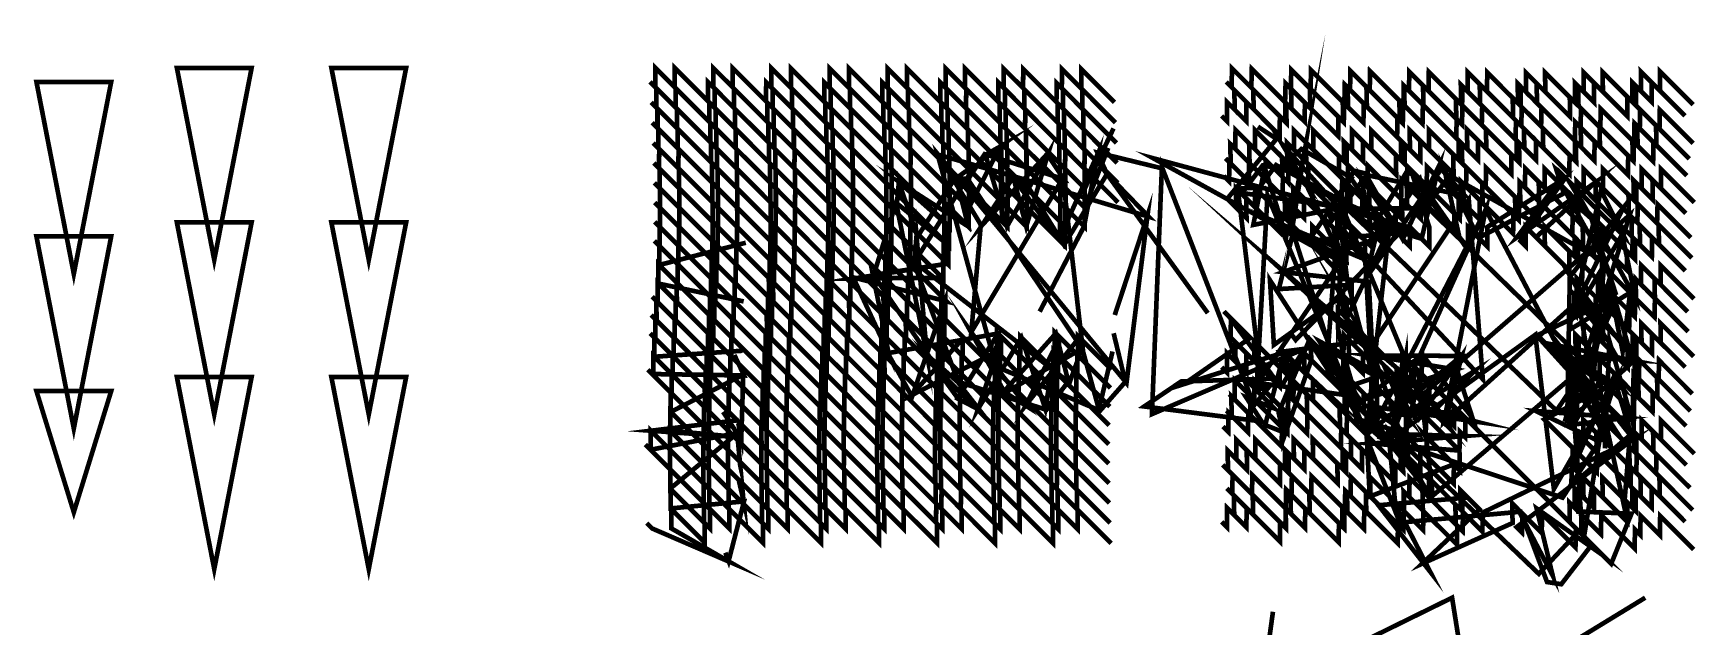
# Model space of a CAD drawing. Extents: x 0.5 to 10.7, y 0.3 to 10.6.
# Drawn here: x 5.644 to 10.589, y 3.728 to 5.491 of the extents above; entities that cross this region are included whole.
import ezdxf

# ---------------------------------------------------------------- set-up
doc = ezdxf.new("R2010")
doc.units = 0
doc.layers.get('0').update_dxf_attribs({"linetype": 'CONTINUOUS'})

msp = doc.modelspace()

# ---------------------------------------------------------------- linework, layer by layer
at = {"color": 0, "const_width": 0.013889}
for points in [[(9.36458, 5.10265), (9.43164, 5.03554), (9.35861, 5.1589), (9.52653, 4.97168), (9.27111, 4.92139), (9.30501, 5.09233), (9.37136, 4.87864), (9.4229, 5.13835), (9.38818, 4.91917), (9.44553, 4.86182), (9.4465, 4.91835), (9.54557, 4.81917), (9.54656, 4.87571), (9.56222, 4.86003), (9.56293, 4.91667), (9.62044, 4.85932), (9.62099, 4.91596), (9.59082, 5.06278), (9.72054, 4.87392), (9.73639, 4.85807), (9.73665, 4.91515), (9.79417, 4.85781), (9.79432, 4.91488), (9.74983, 5.0536), (9.89344, 4.87321), (9.90929, 4.85736), (9.90918, 4.91488), (9.96669, 4.85747), (9.96636, 4.91499), (10.1979, 5.06011), (10.0652, 4.87375), (10.0809, 4.85792), (10.0806, 4.91585), (10.1379, 4.85835), (10.1374, 4.91639), (10.2364, 4.81739), (10.2357, 4.87543), (10.2514, 4.85969), (10.2505, 4.91792), (10.3081, 4.86057), (10.3071, 4.91889), (10.4061, 4.81972), (10.4052, 4.87819), (10.4208, 4.86253), (10.4197, 4.92096), (10.4772, 4.86361), (10.476, 4.92219), (10.575, 4.82308)], [(7.47775, 5.34625), (7.49349, 5.33057), (7.4936, 5.38781), (7.55111, 5.3304), (7.55126, 5.38764), (7.65028, 5.28863), (7.65039, 5.34581), (7.66613, 5.33014), (7.66624, 5.38737), (7.72374, 5.33003), (7.7239, 5.38721), (7.82292, 5.28819), (7.82308, 5.34543), (7.83876, 5.32969), (7.83886, 5.38693), (7.89638, 5.32958), (7.89654, 5.38683), (7.99556, 5.28776), (7.99571, 5.345), (8.01139, 5.32932), (8.0115, 5.3865), (8.06901, 5.32915), (8.06917, 5.38639), (8.16818, 5.28738), (8.16835, 5.34457), (8.18403, 5.32889), (8.18419, 5.38612), (8.24164, 5.32878), (8.24181, 5.38596), (8.34082, 5.28694), (8.34099, 5.34418), (8.35667, 5.32844), (8.35682, 5.38569), (8.41428, 5.32835), (8.41444, 5.38558), (8.51346, 5.28651), (8.51361, 5.34375), (8.52929, 5.32807), (8.52946, 5.38525), (8.58697, 5.3279), (8.58708, 5.38514), (8.68608, 5.28614), (8.68625, 5.34332), (8.70193, 5.32764), (8.7021, 5.38499), (8.75944, 5.32747), (8.7596, 5.38488), (8.85872, 5.28569)], [(9.19069, 5.34625), (9.20654, 5.33057), (9.2079, 5.3865), (9.26531, 5.32915), (9.26665, 5.38514), (9.36567, 5.28614), (9.36708, 5.34224), (9.38276, 5.32639), (9.38417, 5.38249), (9.44151, 5.32514), (9.44276, 5.38124), (9.54183, 5.28222), (9.54308, 5.33849), (9.55875, 5.32275), (9.55985, 5.37901), (9.61724, 5.32167), (9.61833, 5.37804), (9.71733, 5.27886), (9.71832, 5.33539), (9.73406, 5.31972), (9.73486, 5.37625), (9.79221, 5.3189), (9.79292, 5.37554), (9.89193, 5.27653), (9.89264, 5.33333), (9.90831, 5.31765), (9.90875, 5.37457), (9.9661, 5.31722), (9.96653, 5.37429), (10.0655, 5.27512), (10.0657, 5.33251), (10.0814, 5.31668), (10.0815, 5.37403), (10.1389, 5.31668), (10.1387, 5.37418), (10.2379, 5.27512), (10.2376, 5.33279), (10.2533, 5.31706), (10.2529, 5.37483), (10.3104, 5.31739), (10.3098, 5.37528), (10.4089, 5.27626), (10.4083, 5.33431), (10.424, 5.31863), (10.4233, 5.37668), (10.4807, 5.31928), (10.4799, 5.37765), (10.5789, 5.27849)], [(7.48112, 5.28554), (7.49681, 5.26986), (7.49696, 5.3271), (7.55431, 5.26975), (7.55447, 5.32693), (7.6536, 5.22792), (7.65375, 5.28515), (7.66943, 5.26942), (7.6696, 5.32667), (7.72694, 5.26932), (7.72711, 5.32656), (7.82622, 5.22749), (7.82639, 5.28472), (7.84207, 5.26904), (7.84224, 5.32622), (7.89958, 5.26888), (7.89974, 5.32622), (7.99875, 5.22711), (7.99892, 5.28444), (8.01471, 5.26861), (8.01486, 5.32596), (8.07221, 5.26844), (8.07238, 5.32585), (8.17139, 5.22667), (8.17156, 5.28401), (8.18733, 5.26818), (8.18733, 5.32557), (8.24485, 5.26818), (8.24501, 5.32542), (8.34403, 5.2264), (8.34418, 5.28364), (8.35986, 5.2679), (8.36003, 5.32514), (8.41749, 5.26779), (8.41764, 5.32497), (8.51665, 5.22597), (8.51682, 5.28321), (8.5325, 5.26753), (8.53267, 5.32471), (8.59, 5.26736), (8.59011, 5.3246), (8.68929, 5.22553), (8.68929, 5.28293), (8.70514, 5.26708), (8.70529, 5.32443), (8.76264, 5.26693), (8.76281, 5.32433), (8.86182, 5.22515)], [(9.20014, 5.27946), (9.21582, 5.26372), (9.21485, 5.32221), (9.27225, 5.26486), (9.27111, 5.32335), (9.37011, 5.22428), (9.36888, 5.28293), (9.3846, 5.26719), (9.38336, 5.32585), (9.44069, 5.26844), (9.43946, 5.32721), (9.53847, 5.22819), (9.53711, 5.28694), (9.5529, 5.27126), (9.55154, 5.33003), (9.60889, 5.27263), (9.60747, 5.33138), (9.70665, 5.23236), (9.70529, 5.29113), (9.72097, 5.27528), (9.71957, 5.33415), (9.77696, 5.27669), (9.77572, 5.33539), (9.87472, 5.23639), (9.87349, 5.29497), (9.88917, 5.27929), (9.88807, 5.33789), (9.94542, 5.28054), (9.94428, 5.33903), (10.0433, 5.24001), (10.0424, 5.29844), (10.0581, 5.28267), (10.0571, 5.3411), (10.1144, 5.28364), (10.1136, 5.34196), (10.2128, 5.24278), (10.212, 5.301), (10.2278, 5.28526), (10.2271, 5.34332), (10.2844, 5.28581), (10.284, 5.34375), (10.383, 5.24474), (10.3828, 5.30251), (10.3985, 5.28668), (10.3982, 5.34429), (10.4557, 5.28694), (10.4556, 5.34446), (10.5546, 5.24544)], [(9.17692, 5.24528), (9.19265, 5.2296), (9.19276, 5.28678), (9.25028, 5.22944), (9.25054, 5.28651), (9.34961, 5.18733), (9.35015, 5.24431), (9.36583, 5.22863), (9.36638, 5.28543), (9.42389, 5.22808), (9.42458, 5.28472), (9.5236, 5.18571), (9.52447, 5.24224), (9.54015, 5.22651), (9.54113, 5.28293), (9.59847, 5.22553), (9.59961, 5.28196), (9.69863, 5.18278), (9.69971, 5.23915), (9.71556, 5.22331), (9.71669, 5.27957), (9.77414, 5.22222), (9.77539, 5.27832), (9.87446, 5.17931), (9.87571, 5.2354), (9.89154, 5.21957), (9.89279, 5.27572), (9.95031, 5.21832), (9.95167, 5.27431), (10.0507, 5.17529), (10.0521, 5.23122), (10.0678, 5.21556), (10.0692, 5.27154), (10.1267, 5.21419), (10.128, 5.27013), (10.2271, 5.17111), (10.2283, 5.22721), (10.2441, 5.21137), (10.2454, 5.26753), (10.3028, 5.21013), (10.304, 5.26628), (10.4032, 5.16721), (10.4043, 5.22347), (10.4201, 5.20763), (10.4211, 5.26406), (10.4786, 5.20665), (10.4796, 5.26307), (10.5786, 5.1639)], [(7.48415, 5.22499), (7.5, 5.20931), (7.5, 5.26665), (7.55751, 5.20915), (7.55761, 5.26654), (7.65668, 5.16737), (7.65679, 5.22472), (7.67253, 5.20904), (7.67264, 5.26628), (7.72999, 5.20888), (7.73014, 5.26611), (7.82932, 5.1671), (7.82932, 5.22428), (7.84517, 5.20861), (7.84526, 5.26585), (7.90261, 5.2085), (7.90278, 5.26585), (8.00179, 5.16667), (8.00196, 5.22401), (8.01764, 5.20817), (8.01779, 5.26557), (8.07514, 5.20817), (8.07531, 5.2654), (8.17443, 5.16639), (8.17443, 5.22364), (8.19026, 5.2079), (8.19043, 5.26514), (8.24778, 5.20779), (8.24794, 5.26514), (8.34694, 5.16596), (8.34706, 5.22331), (8.36279, 5.20751), (8.3629, 5.26486), (8.42031, 5.20751), (8.42042, 5.26471), (8.51958, 5.16569), (8.51958, 5.22293), (8.53543, 5.20725), (8.53543, 5.2646), (8.59293, 5.20708), (8.59304, 5.26443), (8.69206, 5.16525), (8.69222, 5.22265), (8.7079, 5.20692), (8.70806, 5.26417), (8.7654, 5.20682), (8.76557, 5.26406), (8.86458, 5.16499)], [(7.48693, 5.16488), (7.50265, 5.14914), (7.50276, 5.20654), (7.56011, 5.14903), (7.56028, 5.20638), (7.65929, 5.10736), (7.65944, 5.16461), (7.67513, 5.14887), (7.67529, 5.20611), (7.73281, 5.14876), (7.73281, 5.20611), (7.83192, 5.10693), (7.83192, 5.16428), (7.84776, 5.1486), (7.84776, 5.20583), (7.90528, 5.14849), (7.90528, 5.20583), (8.00444, 5.10667), (8.00444, 5.16401), (8.02029, 5.14833), (8.02029, 5.20557), (8.07781, 5.14822), (8.07781, 5.20557), (8.17692, 5.10639), (8.17692, 5.16374), (8.19276, 5.14806), (8.19276, 5.20529), (8.25028, 5.14789), (8.25028, 5.20529), (8.34944, 5.10612), (8.34944, 5.16347), (8.36529, 5.14779), (8.36529, 5.20503), (8.42279, 5.14763), (8.42279, 5.20503), (8.52192, 5.10585), (8.52192, 5.16319), (8.53776, 5.14751), (8.53776, 5.20469), (8.59526, 5.14735), (8.59526, 5.20469), (8.69444, 5.10558), (8.69444, 5.16292), (8.71013, 5.14725), (8.71029, 5.20458), (8.76764, 5.14708), (8.76779, 5.20443), (8.86681, 5.10542)], [(7.49083, 4.87403), (7.50651, 4.85818), (7.50651, 4.91569), (7.56392, 4.85835), (7.56392, 4.91569), (7.66292, 4.81668), (7.66292, 4.87418), (7.6786, 4.85835), (7.6786, 4.91585), (7.73594, 4.85846), (7.73594, 4.91596), (7.83501, 4.81679), (7.83501, 4.87429), (7.85069, 4.85861), (7.85069, 4.91596), (7.90804, 4.85861), (7.90804, 4.91613), (8.00711, 4.81694), (8.00711, 4.87446), (8.02279, 4.85872), (8.02263, 4.91624), (8.08014, 4.85872), (8.08003, 4.91624), (8.17914, 4.81722), (8.17904, 4.87457), (8.19488, 4.85889), (8.19472, 4.91639), (8.25206, 4.85906), (8.25206, 4.91639), (8.35113, 4.81739), (8.35113, 4.87483), (8.36681, 4.85915), (8.36681, 4.9165), (8.21957, 5.0471), (8.42404, 4.91667), (8.38781, 5.06011), (8.51594, 5.15278), (8.47487, 5.12956), (8.53874, 4.91683), (8.66015, 5.12972), (8.59614, 4.91683), (8.5586, 5.05974), (8.69515, 4.87528), (8.71083, 4.8596), (8.71083, 4.91694), (8.80957, 5.13433), (8.76807, 4.9171), (8.63613, 4.6639)], [(7.49154, 4.98807), (7.50722, 4.97239), (7.50738, 5.02974), (7.56472, 4.97239), (7.56472, 5.02974), (7.66374, 4.93072), (7.66374, 4.98807), (7.67958, 4.97239), (7.67958, 5.02974), (7.73693, 4.97222), (7.73693, 5.02974), (7.8361, 4.93056), (7.8361, 4.98807), (7.85178, 4.97222), (7.85178, 5.02974), (7.90918, 4.97222), (7.90929, 5.02957), (8.00836, 4.93056), (8.00836, 4.9879), (8.02403, 4.97222), (8.02403, 5.02957), (8.08154, 4.97222), (8.08154, 5.02957), (8.18056, 4.93056), (8.18056, 4.9879), (8.19624, 4.97222), (8.19624, 5.02957), (8.25375, 4.97222), (8.25375, 5.02957), (8.35275, 4.93056), (8.35275, 4.9879), (8.36849, 4.97222), (8.36849, 5.02957), (8.426, 4.97222), (8.426, 5.02957), (8.52501, 4.93056), (8.52501, 4.9879), (8.54069, 4.97222), (8.54069, 5.02974), (8.59804, 4.97222), (8.59804, 5.02974), (8.69721, 4.93056), (8.69721, 4.98807), (8.71289, 4.97222), (8.71289, 5.02974), (8.77029, 4.97222), (8.77029, 5.02974), (8.85558, 5.20806)], [(9.28489, 5.21332), (9.34028, 5.17725), (9.19362, 4.99903), (9.25097, 4.94168), (9.25054, 4.99946), (9.34961, 4.90039), (9.34928, 4.95806), (9.36501, 4.94239), (9.36486, 5), (9.42219, 4.94249), (9.42219, 5), (9.52126, 4.90099), (9.52138, 4.95817), (9.53711, 4.94249), (9.53737, 4.99972), (9.59472, 4.94222), (9.59517, 4.99929), (9.69417, 4.90028), (9.69472, 4.95708), (9.71039, 4.9414), (9.7111, 4.99821), (9.76844, 4.94069), (9.76932, 4.99735), (9.86833, 4.89833), (9.86914, 4.95486), (9.88499, 4.93918), (9.88596, 4.99556), (9.94336, 4.93821), (9.94444, 4.99447), (10.0435, 4.8954), (10.0446, 4.95167), (10.0603, 4.93599), (10.0615, 4.99208), (10.119, 4.93474), (10.1203, 4.99083), (10.2193, 4.89182), (10.2207, 4.94792), (10.2364, 4.93207), (10.2378, 4.98817), (10.2951, 4.93083), (10.2966, 4.98682), (10.3956, 4.88781), (10.3969, 4.94374), (10.4128, 4.92806), (10.4142, 4.98406), (10.4715, 4.92665), (10.4729, 4.98264), (10.5719, 4.88363)], [(9.20182, 5.16303), (9.2175, 5.14735), (9.21832, 5.20389), (9.27572, 5.14654), (9.27636, 5.20318), (9.37543, 5.10417), (9.37597, 5.16114), (9.39165, 5.14529), (9.39208, 5.20236), (9.4496, 5.14486), (9.44987, 5.2021), (9.54889, 5.10292), (9.54904, 5.16015), (9.56489, 5.14442), (9.56489, 5.20182), (9.62224, 5.14442), (9.62207, 5.20193), (9.72114, 5.10292), (9.72081, 5.16054), (9.73665, 5.14486), (9.73628, 5.20264), (9.79362, 5.14529), (9.79308, 5.20318), (9.89219, 5.10417), (9.89154, 5.16222), (9.90722, 5.14654), (9.90653, 5.20458), (9.96386, 5.14725), (9.96289, 5.20557), (10.0621, 5.10656), (10.0611, 5.16488), (10.0768, 5.14914), (10.0757, 5.20763), (10.133, 5.15028), (10.1319, 5.20876), (10.231, 5.10969), (10.2299, 5.16835), (10.2456, 5.15261), (10.2443, 5.21126), (10.3017, 5.15386), (10.3003, 5.21262), (10.3995, 5.11361), (10.3981, 5.17236), (10.4137, 5.15668), (10.4124, 5.21544), (10.4697, 5.15804), (10.4683, 5.21679), (10.5675, 5.11778)], [(7.48443, 4.70817), (7.50017, 4.69239), (7.50017, 4.74983), (7.55751, 4.69249), (7.55735, 4.75), (7.65642, 4.65099), (7.65625, 4.7085), (7.6721, 4.69276), (7.67193, 4.75028), (7.72933, 4.69293), (7.72917, 4.75043), (7.82835, 4.65136), (7.82818, 4.70888), (7.84392, 4.69319), (7.84375, 4.75071), (7.90126, 4.69336), (7.9011, 4.75082), (8.00017, 4.65169), (8, 4.70931), (8.01568, 4.69347), (8.01557, 4.75108), (8.07308, 4.69363), (8.07292, 4.75125), (8.17193, 4.65207), (8.17182, 4.70958), (8.18767, 4.6939), (8.1875, 4.75142), (8.24485, 4.69401), (8.24474, 4.75151), (8.34375, 4.6525), (8.34358, 4.71001), (8.35943, 4.69428), (8.08182, 4.76557), (8.18778, 4.53711), (8.13986, 4.7761), (8.3954, 4.4025), (8.29779, 4.53803), (8.39486, 4.45264), (8.26014, 4.81347), (8.72487, 4.45281), (8.7615, 4.5536), (8.53276, 4.42264), (8.42974, 4.60693), (8.50667, 4.49858), (8.33192, 5.13319), (8.89415, 4.45182), (8.95665, 4.94917), (8.85932, 4.65375)], [(7.48915, 5.10525), (7.50489, 5.08957), (7.50499, 5.14692), (7.56233, 5.08946), (7.5625, 5.14681), (7.66151, 5.04779), (7.66168, 5.10499), (7.67736, 5.08931), (7.67736, 5.14665), (7.73486, 5.08931), (7.73486, 5.14654), (7.83404, 5.04753), (7.83404, 5.10487), (7.84987, 5.08903), (7.84987, 5.14638), (7.90722, 5.08903), (7.90733, 5.14638), (8.0064, 5.04719), (8.00651, 5.1046), (8.02225, 5.08886), (8.02235, 5.14626), (8.07969, 5.08876), (8.07969, 5.14611), (8.17888, 5.0471), (8.17888, 5.10444), (8.19472, 5.0886), (8.19472, 5.146), (8.25206, 5.0886), (8.25222, 5.146), (8.35124, 5.04693), (8.3514, 5.10417), (8.36708, 5.08849), (8.36708, 5.14583), (8.42458, 5.08849), (8.42458, 5.14583), (8.5236, 5.04665), (8.52376, 5.104), (8.53944, 5.08832), (8.53961, 5.14567), (8.59694, 5.08822), (8.59694, 5.14556), (8.69612, 5.04656), (8.69612, 5.10389), (8.71181, 5.08822), (8.71197, 5.14556), (8.76932, 5.08806), (8.76942, 5.1454), (8.86849, 5.04639)], [(7.49154, 4.93072), (7.50738, 4.91488), (7.50738, 4.97239), (7.56472, 4.91488), (7.56472, 4.97239), (7.66374, 4.87332), (7.66374, 4.93072), (7.67947, 4.91499), (7.67947, 4.97239), (7.73693, 4.91499), (7.73682, 4.97239), (7.83599, 4.87332), (7.83599, 4.93072), (7.85167, 4.91499), (7.85167, 4.9725), (7.90901, 4.91499), (7.90901, 4.9725), (8.00803, 4.87332), (8.00803, 4.93083), (8.02376, 4.91515), (8.02376, 4.9725), (8.08111, 4.91515), (8.08111, 4.9725), (8.18028, 4.87349), (8.18012, 4.93099), (8.19596, 4.91515), (8.19586, 4.97265), (8.25331, 4.91525), (8.25331, 4.97265), (8.35237, 4.87358), (8.35237, 4.93099), (8.36806, 4.91525), (8.36806, 4.97276), (8.4254, 4.91525), (8.4254, 4.97276), (8.51736, 5.15136), (8.52447, 4.9311), (8.54015, 4.91542), (8.54015, 4.97276), (8.5975, 4.91542), (8.5975, 4.97293), (8.6965, 4.87375), (8.6965, 4.93126), (8.71224, 4.91558), (8.71224, 4.97293), (8.76958, 4.91558), (8.76958, 4.97304), (8.84, 5.15028)], [(7.75624, 4.69417), (7.50293, 4.74707), (7.50276, 4.80458), (7.56011, 4.74724), (7.56011, 4.80474), (7.65918, 4.70568), (7.65901, 4.76318), (7.67486, 4.74735), (7.67469, 4.80485), (7.7321, 4.7475), (7.73193, 4.80501), (7.83111, 4.70594), (7.83094, 4.76346), (7.84668, 4.74778), (7.84668, 4.80528), (7.90403, 4.74778), (7.90386, 4.80539), (8.00293, 4.70628), (8.00293, 4.76372), (8.01861, 4.74804), (8.01844, 4.80556), (8.07596, 4.74821), (8.07585, 4.80572), (8.17486, 4.70665), (8.17469, 4.76417), (8.19054, 4.74832), (8.19043, 4.80599), (8.24778, 4.74849), (8.24761, 4.80599), (8.34679, 4.70692), (8.34668, 4.76443), (8.08501, 4.76237), (8.36219, 4.80626), (8.1429, 4.77306), (8.20915, 4.98779), (8.30083, 4.53489), (8.27001, 4.88906), (8.26335, 4.81028), (8.42031, 5.06), (8.7646, 4.5504), (8.70529, 5.06011), (8.43294, 4.60374), (8.4611, 4.9221), (8.33513, 5.12999), (8.58653, 5.05778), (8.95985, 4.94596), (8.83361, 5.07585), (9.13585, 4.65929)], [(7.76247, 4.86849), (7.50499, 4.80236), (7.50499, 4.85986), (7.56233, 4.80236), (7.56233, 4.85986), (7.6614, 4.76085), (7.66124, 4.81836), (7.67708, 4.80263), (7.67692, 4.86003), (7.73443, 4.80263), (7.73432, 4.86014), (7.83333, 4.76112), (7.83333, 4.81863), (7.84901, 4.80279), (7.8489, 4.86029), (7.90642, 4.8029), (7.90625, 4.8604), (8.00526, 4.76139), (8.00526, 4.8189), (8.021, 4.80306), (8.021, 4.86057), (8.07835, 4.80317), (8.07818, 4.86068), (8.17736, 4.7615), (8.17725, 4.81901), (8.19293, 4.80333), (8.19293, 4.86083), (8.25028, 4.8035), (8.25017, 4.86094), (8.34928, 4.76183), (8.34918, 4.81928), (8.36486, 4.8036), (8.36486, 4.86111), (8.21181, 4.98514), (8.2175, 5.04904), (8.27279, 4.88639), (8.38569, 5.06222), (8.42307, 5.05724), (8.47276, 5.13167), (8.7079, 5.05735), (8.65804, 5.13178), (8.46386, 4.91932), (8.55653, 5.06179), (8.58931, 5.05501), (8.70861, 4.86165), (8.83637, 5.07308), (8.80735, 5.1365), (9.00168, 5.08903)], [(9.18832, 5.11903), (9.20404, 5.10335), (9.20264, 5.16211), (9.26014, 5.10471), (9.25874, 5.16347), (9.35792, 5.06429), (9.35667, 5.12304), (9.37235, 5.10721), (9.3711, 5.16585), (9.4286, 5.10846), (9.42736, 5.1671), (9.52653, 5.06793), (9.52539, 5.12642), (9.54124, 5.11068), (9.54025, 5.16906), (9.59765, 5.11154), (9.59679, 5.16986), (9.69596, 5.07069), (9.69515, 5.1289), (9.71099, 5.11317), (9.71029, 5.17111), (9.76779, 5.11376), (9.76719, 5.17165), (9.86638, 5.07249), (9.866, 5.13026), (9.88178, 5.11458), (9.88151, 5.17219), (9.93892, 5.11475), (9.93892, 5.17219), (10.0379, 5.07319), (10.038, 5.13043), (10.0538, 5.11475), (10.054, 5.17193), (10.1114, 5.11458), (10.1118, 5.17156), (10.2108, 5.07249), (10.2113, 5.12944), (10.2271, 5.11376), (10.2277, 5.17057), (10.285, 5.11307), (10.2858, 5.16971), (10.3849, 5.07069), (10.3857, 5.12722), (10.4014, 5.11154), (10.4023, 5.16792), (10.4598, 5.11057), (10.4608, 5.16694), (10.56, 5.06776)], [(9.46858, 4.87793), (9.74197, 4.89985), (9.43083, 5.0364), (9.54542, 4.79753), (9.52306, 4.97515), (9.23779, 5.01628), (9.29904, 5.09831), (9.34928, 5.08876), (9.41444, 5.14692), (9.56321, 5.06099), (9.43457, 4.87278), (9.53364, 4.77376), (9.53233, 4.83251), (9.54807, 4.81679), (9.54665, 4.87554), (9.60417, 4.81803), (9.60275, 4.87679), (9.49388, 4.96181), (9.5714, 5.08225), (9.60363, 5.07443), (9.71511, 4.87929), (9.82238, 5.09517), (9.77154, 4.88026), (9.63238, 4.92415), (9.72613, 5.07747), (9.75418, 5.0689), (9.88444, 4.88222), (9.83974, 5.08317), (9.94097, 4.88303), (10.1942, 5.01514), (10.1718, 5.08626), (10.1919, 5.06803), (10.0546, 4.88433), (10.2842, 5.04486), (10.1115, 4.88471), (10.2107, 4.78569), (10.2104, 4.84332), (10.2261, 4.82764), (10.226, 4.88514), (10.2833, 4.82781), (10.2833, 4.88514), (10.3824, 4.78614), (10.3825, 4.84332), (10.3983, 4.82764), (10.3985, 4.88488), (10.4559, 4.82736), (10.4564, 4.88444), (10.5554, 4.78526)], [(7.49067, 5.04622), (7.50651, 5.03054), (7.50651, 5.08789), (7.56392, 5.03054), (7.56401, 5.08789), (7.66303, 4.98876), (7.66303, 5.04611), (7.67888, 5.03043), (7.67888, 5.08778), (7.73628, 5.03043), (7.73639, 5.08778), (7.83539, 4.98861), (7.83539, 5.04596), (7.85124, 5.03028), (7.85124, 5.08762), (7.90864, 5.03028), (7.90864, 5.08762), (8.00776, 4.98861), (8.00776, 5.04596), (8.02349, 5.03017), (8.0236, 5.08751), (8.08094, 5.03017), (8.08094, 5.08751), (8.18012, 4.9885), (8.18012, 5.04585), (8.19586, 5.03), (8.19586, 5.08751), (8.25331, 5.03), (8.25331, 5.08735), (8.35237, 4.98833), (8.35249, 5.04568), (8.36822, 5.03), (8.36822, 5.08735), (8.42557, 5.03), (8.42567, 5.08735), (8.52474, 4.98817), (8.52474, 5.04557), (8.54058, 5.02983), (8.54058, 5.08724), (8.59793, 5.02983), (8.59793, 5.08724), (8.6971, 4.98817), (8.6971, 5.04557), (8.71278, 5.02983), (8.71278, 5.08724), (8.77029, 5.02974), (8.77029, 5.08724), (8.86931, 4.98807)], [(9.38346, 4.59776), (9.39725, 4.57969), (9.72472, 4.9171), (8.97374, 5.11947), (9.53028, 4.81278), (9.29389, 4.46696), (9.22487, 5.02903), (9.28928, 5.03304), (9.33876, 5.09928), (9.65169, 4.92888), (9.55512, 5.06901), (9.52696, 4.72304), (9.52821, 4.77929), (9.54389, 4.76346), (9.54514, 4.81972), (9.37136, 4.91639), (9.60374, 4.81847), (9.62294, 4.48583), (9.49625, 4.95958), (9.50738, 4.93847), (9.60846, 5.06961), (9.90028, 5.00803), (9.82986, 5.08762), (9.60525, 4.76167), (9.64236, 4.91417), (9.65733, 4.89725), (9.76654, 5.05653), (9.78678, 4.97515), (9.85433, 5.06863), (10.314, 4.81278), (10.211, 4.99832), (10.2772, 4.93929), (10.2107, 5.04943), (10.3718, 4.88917), (10.3046, 5.02447), (10.2316, 4.70736), (10.2326, 4.76361), (10.2485, 4.74794), (10.2495, 4.80431), (10.3068, 4.74681), (10.3078, 4.80333), (10.407, 4.70415), (10.4078, 4.76085), (10.4234, 4.74501), (10.4242, 4.80165), (10.4817, 4.74431), (10.4822, 4.80111), (10.5813, 4.7021)], [(9.32736, 4.45264), (9.35568, 4.44363), (9.42333, 4.5536), (8.96983, 4.35932), (8.99946, 5.09358), (9.2736, 4.38569), (9.31901, 4.44194), (9.28071, 4.43099), (9.31332, 5.0089), (9.60682, 4.30111), (9.67458, 4.90597), (9.54878, 4.64378), (9.54844, 4.70156), (9.56418, 4.68582), (9.56375, 4.7436), (9.34694, 4.73085), (9.38943, 4.89833), (9.53711, 4.43582), (9.63889, 4.46983), (9.49306, 4.5504), (9.52126, 4.92458), (9.95344, 4.46306), (9.91178, 4.99653), (9.62392, 4.56597), (9.61442, 4.7525), (9.36014, 4.78125), (9.66401, 4.89057), (9.54969, 4.96903), (9.79085, 4.97114), (10.2842, 4.48958), (10.3154, 4.81125), (10.3499, 4.71289), (10.276, 4.94054), (10.4064, 4.70557), (10.3679, 4.89307), (10.2265, 4.655), (10.2252, 4.71376), (10.2408, 4.69808), (10.2394, 4.75678), (10.2968, 4.69943), (10.2954, 4.75819), (10.3946, 4.65918), (10.3932, 4.71793), (10.4089, 4.70221), (10.4077, 4.76096), (10.465, 4.70344), (10.4638, 4.76221), (10.5628, 4.66319)], [(9.18332, 5.06668), (9.199, 5.051), (9.20031, 5.10721), (9.25765, 5.04969), (9.2589, 5.10585), (9.35807, 5.00678), (9.35932, 5.06293), (9.375, 5.04719), (9.37642, 5.10319), (9.43375, 5.04585), (9.43511, 5.10178), (9.53429, 5.00276), (9.53569, 5.05875), (9.55137, 5.04308), (9.55279, 5.09901), (9.61014, 5.04167), (9.61154, 5.09776), (9.71056, 4.99858), (9.71197, 5.05474), (9.72765, 5.03901), (9.729, 5.09517), (9.7864, 5.03765), (9.78765, 5.09392), (9.88667, 4.99474), (9.88792, 5.051), (9.9036, 5.03526), (9.90474, 5.09169), (9.96208, 5.03418), (9.96306, 5.09071), (10.0621, 4.99154), (10.063, 5.04807), (10.0788, 5.03233), (10.0796, 5.08903), (10.1369, 5.03153), (10.1376, 5.08832), (10.2367, 4.98931), (10.2372, 5.04611), (10.2529, 5.03043), (10.2533, 5.08735), (10.3107, 5.03), (10.311, 5.08724), (10.41, 4.98807), (10.4102, 5.04542), (10.426, 5.02957), (10.4258, 5.08708), (10.4833, 5.02974), (10.4832, 5.08724), (10.5823, 4.98817)], [(9.20415, 4.9885), (9.21983, 4.97265), (9.21946, 5.03054), (9.27681, 4.97319), (9.27626, 5.03108), (9.37543, 4.93207), (9.37472, 4.99013), (9.3904, 4.97428), (9.3896, 5.03267), (9.4471, 4.97515), (9.44612, 5.03347), (9.54531, 4.93446), (9.54417, 4.99278), (9.56, 4.97711), (9.55886, 5.03554), (9.61626, 4.97819), (9.61513, 5.03678), (9.71419, 4.93767), (9.71289, 4.99636), (9.72863, 4.98058), (9.72737, 5.03928), (9.78472, 4.98193), (9.78347, 5.04069), (9.88249, 4.94151), (9.88112, 5.00043), (9.89681, 4.9846), (9.8954, 5.04346), (9.9529, 4.98594), (9.95156, 5.04486), (10.0506, 4.94569), (10.0492, 5.00444), (10.065, 4.98876), (10.0636, 5.04753), (10.121, 4.99013), (10.1197, 5.04889), (10.2188, 4.94971), (10.2175, 5.00846), (10.2332, 4.99262), (10.2321, 5.05126), (10.2894, 4.99387), (10.2884, 5.05236), (10.3875, 4.95335), (10.3864, 5.01183), (10.4021, 4.99599), (10.4013, 5.05431), (10.4586, 4.99696), (10.4578, 5.05512), (10.557, 4.95611)], [(9.18375, 4.66444), (9.19943, 4.6486), (9.33431, 4.465), (9.05653, 4.45628), (8.94694, 4.38211), (9.29611, 4.33751), (9.24957, 4.40972), (9.33361, 4.37625), (9.25569, 4.45594), (9.56554, 4.41319), (9.58111, 4.32682), (9.52333, 4.61193), (9.52263, 4.66997), (9.53836, 4.65419), (9.53792, 4.71208), (9.33236, 4.565), (9.32069, 4.75711), (9.57736, 4.36128), (9.51113, 4.46164), (9.58404, 4.4075), (9.46778, 4.57568), (9.82292, 4.38346), (9.92904, 4.48753), (9.73557, 4.36849), (9.60042, 4.58946), (9.63362, 4.53028), (9.33806, 4.8035), (9.75418, 4.44808), (9.52919, 4.98958), (10.1725, 4.36957), (10.2654, 4.50846), (10.274, 4.48318), (10.3329, 4.72987), (10.3691, 4.54542), (10.3915, 4.72043), (10.2131, 4.61094), (10.214, 4.66749), (10.2297, 4.65181), (10.2307, 4.70817), (10.288, 4.65082), (10.2892, 4.70708), (10.3883, 4.60807), (10.3894, 4.66428), (10.4052, 4.64849), (10.4064, 4.70469), (10.4639, 4.64725), (10.4651, 4.70335), (10.5642, 4.60433)], [(9.2021, 4.53125), (9.21778, 4.51557), (9.21696, 4.57374), (9.27447, 4.51639), (9.27349, 4.57471), (9.3725, 4.47569), (9.37136, 4.53418), (9.38721, 4.51833), (9.36556, 4.29986), (9.44347, 4.51942), (9.44222, 4.57818), (9.54124, 4.479), (9.53999, 4.53776), (9.55583, 4.52192), (9.55447, 4.58068), (9.61182, 4.52333), (9.61057, 4.58208), (9.70958, 4.48307), (9.6786, 4.26557), (9.7239, 4.5261), (9.72526, 4.30707), (9.78, 4.5275), (9.92253, 4.34864), (9.87765, 4.48719), (9.87625, 4.54596), (9.89208, 4.53017), (9.70014, 4.38683), (9.96181, 4.96696), (9.83735, 4.33485), (10.2353, 4.69428), (10.3704, 4.97114), (10.2121, 4.76682), (10.2046, 4.35585), (10.3397, 4.70068), (10.1156, 4.59358), (10.2147, 4.49457), (10.2138, 4.5529), (10.2294, 4.53722), (10.2286, 4.59554), (10.286, 4.53803), (10.2853, 4.59625), (10.3843, 4.49724), (10.3836, 4.55528), (10.3995, 4.53944), (10.3989, 4.59739), (10.4563, 4.53999), (10.4559, 4.59776), (10.555, 4.49875)], [(9.18778, 4.60292), (9.20344, 4.58724), (9.20486, 4.64333), (9.26221, 4.58583), (9.06446, 4.44835), (9.36279, 4.54275), (9.30653, 4.3271), (9.35943, 4.3061), (9.3464, 4.3635), (9.43858, 4.58165), (9.5804, 4.39822), (9.53901, 4.53874), (9.54042, 4.59483), (9.5561, 4.57904), (9.55735, 4.63514), (9.61486, 4.57781), (9.35308, 4.54432), (9.68544, 4.25874), (9.59972, 4.33903), (9.7346, 4.29779), (9.60764, 4.384), (9.93431, 4.33681), (9.84765, 4.35889), (9.8904, 4.53179), (9.76113, 4.34304), (9.71636, 4.37056), (9.65956, 4.50429), (9.85568, 4.31668), (9.78043, 4.42182), (10.3904, 4.95111), (10.1989, 4.34321), (10.2261, 4.33415), (10.3001, 4.45708), (10.1386, 4.57053), (10.3948, 4.51975), (10.2379, 4.52875), (10.2379, 4.5861), (10.2538, 4.57042), (10.2536, 4.62793), (10.311, 4.57042), (10.3108, 4.62804), (10.4099, 4.52903), (10.4094, 4.58681), (10.4253, 4.57113), (10.4247, 4.6289), (10.4822, 4.5715), (10.4816, 4.62956), (10.5806, 4.53054)], [(9.17692, 4.49903), (9.19265, 4.48318), (9.19265, 4.54069), (9.25, 4.48335), (9.25, 4.54069), (9.34918, 4.44168), (9.34928, 4.49892), (9.36501, 4.48318), (9.36529, 4.54025), (9.42279, 4.48281), (9.42318, 4.53988), (9.52225, 4.44069), (9.52279, 4.4975), (9.53863, 4.48182), (9.53928, 4.53847), (9.59668, 4.48112), (9.5975, 4.53776), (9.6965, 4.43858), (9.69749, 4.49511), (9.71322, 4.47944), (9.71419, 4.53581), (9.77165, 4.47835), (9.77279, 4.53472), (9.59614, 4.40136), (9.87294, 4.49181), (9.61697, 4.53347), (9.88997, 4.53222), (9.62278, 4.31054), (9.96235, 4.96625), (10.3021, 4.32015), (10.2385, 4.69114), (10.3167, 4.58946), (10.2179, 4.76096), (10.3946, 4.53179), (10.348, 4.69239), (10.224, 4.42779), (10.2254, 4.48372), (10.2413, 4.46804), (10.2426, 4.52403), (10.3, 4.46669), (10.3014, 4.52279), (10.4004, 4.42361), (10.4017, 4.47971), (10.4175, 4.46403), (10.4187, 4.52013), (10.4761, 4.46278), (10.4774, 4.51904), (10.5764, 4.41986)], [(7.48139, 4.65375), (7.49707, 4.63807), (7.49696, 4.69553), (7.55447, 4.63818), (7.55431, 4.69569), (7.65332, 4.59668), (7.65321, 4.65419), (7.66889, 4.63846), (7.66872, 4.69596), (7.72624, 4.63861), (7.72613, 4.69613), (7.82514, 4.59706), (7.82497, 4.65457), (7.84071, 4.63889), (7.84056, 4.6964), (7.89806, 4.63906), (7.89789, 4.6965), (7.99696, 4.5975), (7.99681, 4.655), (8.01247, 4.63932), (8.01237, 4.69683), (8.06988, 4.63943), (8.06972, 4.69694), (8.16872, 4.59793), (8.16862, 4.65543), (8.18431, 4.63971), (8.18419, 4.69721), (8.24164, 4.63986), (8.24154, 4.69738), (8.34056, 4.59831), (8.34044, 4.65582), (8.35612, 4.64014), (8.35596, 4.69764), (8.25667, 4.41097), (8.18446, 4.54042), (8.51237, 4.59874), (8.39208, 4.40582), (8.45682, 4.37207), (8.39139, 4.45611), (8.65642, 4.37224), (8.72151, 4.45628), (8.68419, 4.59918), (8.52929, 4.426), (8.59831, 4.38238), (8.50319, 4.50206), (8.81569, 4.36957), (8.89085, 4.45529), (8.85596, 4.59961)], [(7.47808, 4.59972), (7.49376, 4.58404), (7.4936, 4.64154), (7.55111, 4.58415), (7.551, 4.64165), (7.65001, 4.54264), (7.64985, 4.60015), (7.66558, 4.58442), (7.66542, 4.64193), (7.72293, 4.58458), (7.72276, 4.64208), (7.82183, 4.54308), (7.82167, 4.60053), (7.83735, 4.58485), (7.83724, 4.64236), (7.89475, 4.58501), (7.89458, 4.64253), (7.9936, 4.54346), (7.99349, 4.60097), (8.00917, 4.58529), (8.00917, 4.64279), (8.06651, 4.58539), (8.0664, 4.6429), (8.16542, 4.54372), (8.16525, 4.6014), (8.1811, 4.58556), (8.18099, 4.64318), (8.23833, 4.58572), (8.23817, 4.64333), (8.33724, 4.54417), (8.33708, 4.60178), (8.35292, 4.58599), (8.35275, 4.64361), (8.41015, 4.5861), (8.25319, 4.41444), (8.509, 4.5446), (8.5089, 4.60221), (8.52474, 4.58637), (8.45335, 4.37543), (8.58192, 4.58653), (8.65294, 4.37554), (8.68083, 4.54497), (8.68072, 4.60265), (8.6965, 4.58681), (8.59483, 4.38585), (8.75375, 4.58697), (8.81222, 4.37304), (8.85265, 4.54542)], [(9.20458, 4.24164), (9.22043, 4.22597), (9.22026, 4.28347), (9.27761, 4.22613), (9.27735, 4.28375), (9.37642, 4.18474), (9.37597, 4.24251), (9.39182, 4.22678), (9.39128, 4.28472), (9.44863, 4.22721), (9.44792, 4.28543), (9.5471, 4.18625), (9.54622, 4.24447), (9.56196, 4.22874), (9.56108, 4.28711), (9.61849, 4.2296), (9.61751, 4.28803), (9.71669, 4.18892), (9.71556, 4.2475), (9.73122, 4.23167), (9.73014, 4.29025), (9.78749, 4.23292), (9.78624, 4.2915), (9.88525, 4.19249), (9.884, 4.25108), (9.62446, 4.27192), (9.89849, 4.29417), (9.68544, 4.30013), (9.75803, 4.49197), (10.25, 4), (10.2148, 4.48042), (10.3219, 4.35178), (10.1968, 4.54362), (10.3972, 4.29025), (10.3425, 4.46929), (10.2217, 4.20057), (10.2203, 4.25933), (10.2359, 4.2436), (10.2347, 4.30236), (10.2921, 4.24485), (10.2908, 4.3036), (10.39, 4.20443), (10.3887, 4.26307), (10.4045, 4.24735), (10.4033, 4.30599), (10.4607, 4.24849), (10.4597, 4.30697), (10.5587, 4.2079)], [(7.7525, 4.54764), (7.49056, 4.52983), (7.4904, 4.58735), (7.54779, 4.53), (7.54764, 4.58751), (7.64665, 4.4885), (7.64654, 4.54596), (7.66237, 4.53028), (7.66222, 4.58778), (7.71957, 4.53043), (7.71946, 4.58789), (7.81847, 4.48888), (7.81847, 4.54639), (7.83415, 4.53071), (7.83404, 4.58822), (7.89139, 4.53082), (7.89128, 4.58832), (7.9904, 4.48931), (7.99029, 4.54682), (8.00597, 4.53108), (8.00586, 4.5886), (8.06321, 4.53125), (8.06304, 4.58876), (8.16222, 4.48975), (8.16211, 4.54719), (8.17779, 4.53153), (8.17763, 4.58903), (8.23514, 4.53153), (8.23503, 4.58919), (8.33404, 4.49001), (8.33388, 4.54764), (8.34961, 4.53179), (8.34944, 4.58946), (8.40696, 4.53196), (8.40679, 4.58957), (8.50586, 4.4904), (8.50569, 4.5479), (8.52154, 4.53222), (8.52138, 4.58974), (8.57878, 4.53233), (8.57861, 4.58985), (8.67763, 4.49083), (8.67751, 4.54833), (8.69336, 4.53267), (8.69319, 4.59011), (8.75054, 4.53276), (8.75043, 4.59028), (8.84961, 4.49126)], [(9.19971, 4.41889), (9.21544, 4.40306), (9.21636, 4.45942), (9.27387, 4.40207), (9.27474, 4.45861), (9.37392, 4.35943), (9.37472, 4.41613), (9.3904, 4.40028), (9.39111, 4.45708), (9.44846, 4.39974), (9.449, 4.45654), (9.54818, 4.35736), (9.54861, 4.41444), (9.56429, 4.3986), (9.56456, 4.45568), (9.62207, 4.39833), (9.62224, 4.45557), (9.72125, 4.35656), (9.72125, 4.4139), (9.73708, 4.39822), (9.73693, 4.45568), (9.79432, 4.39833), (9.79406, 4.45594), (9.89318, 4.35682), (9.61708, 4.38043), (9.64057, 4.32568), (9.63624, 4.51417), (9.72, 4.26932), (9.64014, 4.29318), (10.1905, 4.11128), (10.3174, 4.30485), (10.3167, 4.25738), (10.3297, 4.57639), (10.4021, 4.32389), (10.4054, 4.52111), (10.2335, 4.36094), (10.2324, 4.41943), (10.248, 4.40375), (10.247, 4.46235), (10.3043, 4.40483), (10.3032, 4.46349), (10.4022, 4.36442), (10.401, 4.42318), (10.4167, 4.40733), (10.4154, 4.4661), (10.4728, 4.40875), (10.4714, 4.4675), (10.5704, 4.36849)], [(9.19125, 4.36985), (9.20708, 4.354), (9.20568, 4.41292), (9.26307, 4.35542), (9.26167, 4.41428), (9.36068, 4.31515), (9.35943, 4.37392), (9.37517, 4.35818), (9.37392, 4.41694), (9.43126, 4.35943), (9.43001, 4.41818), (9.52903, 4.31917), (9.52778, 4.37776), (9.54362, 4.36193), (9.54238, 4.42057), (9.59987, 4.36317), (9.59874, 4.42165), (9.69775, 4.32249), (9.69694, 4.38086), (9.71263, 4.36513), (9.71181, 4.42344), (9.76915, 4.366), (9.76844, 4.42415), (9.86751, 4.32514), (9.86697, 4.38303), (9.88265, 4.36735), (9.61415, 4.35194), (9.78331, 4.13818), (9.69374, 4.29542), (10.1094, 4.595), (10.1647, 4.13693), (10.3478, 4.45736), (10.2915, 4.28233), (10.1111, 4.36849), (10.3778, 4.34804), (10.2103, 4.32682), (10.2104, 4.384), (10.2261, 4.36833), (10.2265, 4.4254), (10.2839, 4.36789), (10.2843, 4.42486), (10.3835, 4.32585), (10.384, 4.38265), (10.3997, 4.36697), (10.4004, 4.42361), (10.4579, 4.36626), (10.4588, 4.42279), (10.5578, 4.32374)], [(7.47168, 4.49138), (7.48736, 4.47553), (7.48719, 4.53304), (7.54471, 4.47569), (7.5446, 4.53321), (7.64361, 4.43419), (7.64344, 4.49164), (7.65918, 4.47597), (7.65918, 4.53347), (7.71653, 4.47613), (7.71636, 4.53364), (7.81543, 4.43457), (7.81526, 4.49208), (7.83111, 4.4764), (7.83094, 4.5339), (7.88835, 4.4764), (7.88818, 4.53401), (7.98736, 4.43485), (7.98719, 4.49235), (8.00293, 4.47667), (8.00276, 4.53418), (8.06028, 4.47678), (8.06011, 4.53429), (8.15918, 4.43528), (8.15901, 4.49278), (8.17486, 4.47711), (8.17469, 4.53456), (8.2321, 4.47721), (8.23193, 4.53472), (8.33111, 4.43554), (8.33094, 4.49306), (8.34668, 4.47738), (8.34651, 4.53489), (8.40403, 4.47749), (8.40386, 4.535), (8.50293, 4.43599), (8.50276, 4.49349), (8.51861, 4.47775), (8.51844, 4.53526), (8.57585, 4.47775), (8.57568, 4.53543), (8.67486, 4.43625), (8.67469, 4.49376), (8.69043, 4.47808), (8.69043, 4.53554), (8.74778, 4.47819), (8.74761, 4.53569), (8.84668, 4.43668)], [(9.18099, 4.32275), (9.19667, 4.30697), (9.19775, 4.36333), (9.25515, 4.30599), (9.25624, 4.36219), (9.35525, 4.26318), (9.35656, 4.31944), (9.37224, 4.3036), (9.37349, 4.35986), (9.43099, 4.30236), (9.43224, 4.35846), (9.53125, 4.25944), (9.53267, 4.31543), (9.54844, 4.29969), (9.54969, 4.35585), (9.60721, 4.29833), (9.60861, 4.35444), (9.70762, 4.25526), (9.70904, 4.31142), (9.72472, 4.29557), (9.72613, 4.35167), (9.78364, 4.29417), (9.78489, 4.35026), (9.884, 4.25125), (9.88525, 4.30735), (9.90099, 4.2915), (9.90224, 4.34776), (9.76318, 4.48682), (9.80458, 4.11697), (10.2225, 4.47265), (10.1322, 4.57238), (10.2069, 4.53347), (10.3717, 4.43332), (10.3551, 4.45682), (10.136, 4.34358), (10.2351, 4.24457), (10.2358, 4.30111), (10.2517, 4.28543), (10.2524, 4.34207), (10.3097, 4.28472), (10.3103, 4.34169), (10.4093, 4.24251), (10.4097, 4.29958), (10.4254, 4.28375), (10.4257, 4.34099), (10.4832, 4.28347), (10.4833, 4.34071), (10.5824, 4.24164)], [(7.72863, 4.535), (7.75722, 4.47418), (7.48443, 4.47846), (7.54194, 4.42111), (7.54183, 4.47863), (7.64085, 4.37944), (7.64068, 4.43707), (7.65653, 4.42122), (7.65642, 4.47874), (7.71376, 4.42139), (7.71376, 4.47889), (7.81278, 4.37989), (7.81267, 4.43733), (7.82844, 4.42156), (7.82835, 4.479), (7.88569, 4.42165), (7.88558, 4.47917), (7.98469, 4.38015), (7.9846, 4.43767), (8.00028, 4.42193), (8.00028, 4.47944), (8.05761, 4.42193), (8.05751, 4.47944), (8.15668, 4.38043), (8.15653, 4.43793), (8.17219, 4.42219), (8.17219, 4.47971), (8.2296, 4.42219), (8.22944, 4.47971), (8.32861, 4.38069), (8.32844, 4.43821), (8.34418, 4.42253), (8.34418, 4.47999), (8.40153, 4.42253), (8.40136, 4.47999), (8.50054, 4.38097), (8.50043, 4.43847), (8.51611, 4.42279), (8.51611, 4.48025), (8.57346, 4.42279), (8.57335, 4.48025), (8.67253, 4.38124), (8.67236, 4.43875), (8.68804, 4.42307), (8.68804, 4.48042), (8.74544, 4.42307), (8.74544, 4.48058), (8.84446, 4.38151)], [(7.74001, 4.33236), (7.74918, 4.28874), (7.75489, 4.47651), (7.53961, 4.366), (7.53961, 4.42333), (7.63861, 4.32433), (7.63861, 4.38178), (7.65429, 4.3661), (7.65419, 4.42361), (7.71164, 4.3661), (7.71153, 4.42361), (7.81054, 4.3246), (7.81054, 4.38211), (7.82622, 4.36626), (7.82622, 4.42378), (7.88362, 4.36638), (7.88362, 4.42389), (7.98264, 4.32471), (7.98247, 4.38222), (7.99832, 4.36654), (7.99821, 4.42404), (8.05572, 4.36654), (8.05556, 4.42404), (8.15457, 4.32497), (8.15457, 4.38249), (8.17031, 4.36664), (8.17031, 4.42415), (8.22765, 4.36681), (8.22765, 4.42432), (8.32667, 4.32514), (8.32656, 4.38265), (8.34233, 4.36697), (8.34224, 4.42443), (8.39974, 4.36697), (8.39958, 4.42443), (8.49858, 4.32542), (8.49858, 4.38292), (8.51432, 4.36708), (8.51432, 4.42458), (8.57167, 4.36724), (8.57167, 4.42458), (8.67068, 4.32557), (8.67068, 4.38303), (8.68642, 4.36735), (8.68642, 4.42469), (8.74376, 4.36735), (8.74376, 4.42486), (8.84278, 4.32568)], [(7.74224, 4.34153), (7.48068, 4.31), (7.7475, 4.29042), (7.53803, 4.31011), (7.53803, 4.36751), (7.6371, 4.26844), (7.63693, 4.32596), (7.65278, 4.31028), (7.65261, 4.36762), (7.71013, 4.31028), (7.71001, 4.36778), (7.80919, 4.26861), (7.80903, 4.32611), (7.82487, 4.31044), (7.82471, 4.36778), (7.88222, 4.31044), (7.88222, 4.36778), (7.98122, 4.26878), (7.98122, 4.32622), (7.99696, 4.31044), (7.99696, 4.36789), (8.05431, 4.31054), (8.05431, 4.36789), (8.15332, 4.26888), (8.15332, 4.32639), (8.16906, 4.31054), (8.16906, 4.36806), (8.2264, 4.31071), (8.2264, 4.36806), (8.32542, 4.26904), (8.32542, 4.32639), (8.3411, 4.31071), (8.3411, 4.36822), (8.39849, 4.31071), (8.39849, 4.36822), (8.4975, 4.26915), (8.4975, 4.32656), (8.51335, 4.31082), (8.51318, 4.36822), (8.57069, 4.31082), (8.57069, 4.36822), (8.66971, 4.26915), (8.66971, 4.32667), (8.68544, 4.31082), (8.68544, 4.36833), (8.74278, 4.31099), (8.74278, 4.36833), (8.84179, 4.26932)], [(7.69499, 4.3661), (7.73611, 4.3029), (7.47971, 4.25364), (7.53711, 4.19624), (7.53711, 4.25364), (7.63624, 4.15457), (7.63624, 4.21197), (7.65196, 4.19624), (7.65196, 4.25364), (7.70931, 4.19624), (7.70942, 4.25364), (7.80849, 4.15446), (7.80849, 4.21197), (7.82417, 4.19613), (7.82433, 4.25347), (7.88167, 4.19613), (7.88167, 4.25347), (7.98068, 4.15446), (7.98085, 4.21181), (7.99653, 4.19613), (7.99653, 4.25347), (8.05388, 4.19613), (8.05404, 4.25347), (8.15306, 4.15429), (8.15306, 4.21181), (8.16872, 4.19596), (8.16889, 4.25331), (8.22624, 4.19596), (8.22624, 4.25331), (8.32542, 4.15429), (8.32542, 4.21164), (8.3411, 4.19596), (8.3411, 4.25331), (8.3986, 4.19586), (8.3986, 4.25319), (8.49761, 4.15419), (8.49778, 4.21153), (8.51346, 4.19586), (8.51346, 4.25319), (8.57086, 4.19586), (8.57096, 4.25319), (8.66997, 4.15403), (8.66997, 4.21137), (8.68582, 4.19569), (8.68582, 4.25304), (8.74322, 4.19569), (8.74333, 4.25304), (8.84233, 4.15386)], [(9.18012, 4.20876), (9.19586, 4.19303), (9.19499, 4.25125), (9.25239, 4.1939), (9.25168, 4.25206), (9.35069, 4.15294), (9.35015, 4.21099), (9.36583, 4.19526), (9.3654, 4.25304), (9.42279, 4.19569), (9.42253, 4.25347), (9.52154, 4.15429), (9.52138, 4.21197), (9.53711, 4.19624), (9.53711, 4.25375), (9.59446, 4.19624), (9.59457, 4.25364), (9.69362, 4.15457), (9.69374, 4.21181), (9.70958, 4.19596), (9.70985, 4.25304), (9.76736, 4.19569), (9.76779, 4.25265), (9.86681, 4.15349), (9.86751, 4.21029), (9.61724, 4.11458), (9.60861, 4.28776), (9.69596, 4.06358), (9.67182, 4.31392), (10.12, 3.88488), (10.2386, 4.01139), (10.2544, 3.99556), (10.313, 4.36068), (10.3735, 4.08572), (10.3908, 4.29665), (10.2167, 4.14822), (10.2178, 4.20443), (10.2336, 4.18858), (10.2349, 4.24474), (10.2922, 4.18733), (10.2936, 4.24349), (10.3926, 4.14442), (10.394, 4.20042), (10.4097, 4.18474), (10.4111, 4.24067), (10.4685, 4.18332), (10.4698, 4.23931), (10.569, 4.14031)], [(7.46403, 4.26932), (7.47971, 4.25364), (7.47971, 4.31099), (7.53722, 4.25364), (7.53722, 4.31099), (7.63624, 4.21197), (7.63624, 4.26932), (7.65196, 4.25364), (7.65196, 4.31099), (7.70931, 4.25364), (7.70931, 4.31099), (7.80849, 4.21197), (7.80832, 4.26942), (7.82417, 4.25364), (7.82417, 4.31108), (7.88151, 4.25364), (7.88151, 4.31108), (7.98058, 4.21197), (7.98058, 4.26942), (7.99636, 4.25364), (7.99625, 4.31108), (8.05376, 4.25375), (8.05376, 4.31108), (8.15278, 4.21208), (8.15278, 4.26942), (8.16846, 4.25375), (8.16846, 4.31108), (8.22597, 4.25375), (8.22597, 4.31108), (8.32497, 4.21208), (8.32497, 4.26942), (8.34071, 4.25375), (8.34071, 4.31108), (8.39822, 4.25375), (8.39822, 4.31108), (8.49724, 4.21208), (8.49724, 4.26942), (8.51292, 4.25375), (8.51292, 4.31108), (8.57042, 4.25375), (8.57042, 4.31108), (8.66943, 4.21208), (8.66943, 4.26942), (8.68511, 4.25375), (8.68528, 4.31108), (8.74262, 4.25364), (8.74262, 4.31108), (8.84169, 4.21197)], [(7.74235, 4.15972), (7.75569, 4.10167), (7.73693, 4.30225), (7.53776, 4.13807), (7.53792, 4.19542), (7.63693, 4.0964), (7.63693, 4.15375), (7.65278, 4.13807), (7.65278, 4.19542), (7.71013, 4.13792), (7.71029, 4.19526), (7.80931, 4.09625), (7.80931, 4.1536), (7.82514, 4.13792), (7.82514, 4.19526), (7.88249, 4.13781), (7.88265, 4.19515), (7.98167, 4.09614), (7.98182, 4.15349), (7.9975, 4.13764), (7.9975, 4.19499), (8.05501, 4.13764), (8.05501, 4.19499), (8.15403, 4.09597), (8.15419, 4.15321), (8.16986, 4.13747), (8.16997, 4.19488), (8.22737, 4.13747), (8.22737, 4.19488), (8.32656, 4.09571), (8.32656, 4.15306), (8.34233, 4.13737), (8.34233, 4.19472), (8.39974, 4.13721), (8.39985, 4.19461), (8.49892, 4.09554), (8.49903, 4.15294), (8.51471, 4.1371), (8.51471, 4.19444), (8.57221, 4.1371), (8.57221, 4.19444), (8.67139, 4.09526), (8.67139, 4.15261), (8.68707, 4.13693), (8.68722, 4.19428), (8.74457, 4.13683), (8.74474, 4.19417), (8.84375, 4.09517)], [(9.17725, 4.03944), (9.19293, 4.02376), (9.19336, 4.08083), (9.25071, 4.02333), (9.25125, 4.08029), (9.35026, 3.98122), (9.35097, 4.03792), (9.36664, 4.02225), (9.36735, 4.07889), (9.42486, 4.02154), (9.42567, 4.07807), (9.52474, 3.97889), (9.52572, 4.03543), (9.5415, 4.01958), (9.54249, 4.07596), (9.59999, 4.01861), (9.60113, 4.07487), (9.70014, 3.97586), (9.70139, 4.03196), (9.71707, 4.01628), (9.71832, 4.07238), (9.77582, 4.01497), (9.77707, 4.07096), (9.87625, 3.97194), (9.8775, 4.02806), (9.89333, 4.01221), (9.89475, 4.06836), (9.9521, 4.01085), (9.95344, 4.06694), (10.396, 4.28179), (10.0539, 4.02387), (10.0697, 4.00803), (10.0711, 4.06418), (10.1285, 4.00667), (10.1297, 4.06278), (10.2289, 3.96376), (10.2301, 4.01986), (10.2458, 4.00418), (10.2471, 4.06028), (10.3045, 4.00293), (10.3057, 4.05919), (10.4047, 3.96012), (10.4058, 4.01639), (10.4216, 4.00071), (10.4225, 4.05707), (10.4799, 3.99972), (10.4807, 4.05626), (10.5799, 3.95725)], [(9.19265, 4.13889), (9.20833, 4.12321), (9.20975, 4.17914), (9.26708, 4.12181), (9.26844, 4.1779), (9.36751, 4.07878), (9.36876, 4.13488), (9.3846, 4.11914), (9.38585, 4.17529), (9.44319, 4.11789), (9.44428, 4.17415), (9.54346, 4.07514), (9.54443, 4.1314), (9.56028, 4.11567), (9.56125, 4.1721), (9.6186, 4.11475), (9.61947, 4.17122), (9.71858, 4.07221), (9.71929, 4.12875), (9.73514, 4.11307), (9.73568, 4.16986), (9.79318, 4.11236), (9.79362, 4.16932), (9.89279, 4.07026), (9.89318, 4.12722), (9.9089, 4.11154), (9.64307, 4.0886), (9.79682, 3.89128), (9.72125, 4.03836), (10.0657, 4.06944), (10.1444, 3.86057), (10.1867, 3.854), (10.2778, 3.97222), (10.3351, 3.91488), (10.3954, 4.06375), (10.2375, 4.06988), (10.2371, 4.12776), (10.2528, 4.11208), (10.2522, 4.16997), (10.3096, 4.11263), (10.309, 4.17068), (10.408, 4.0715), (10.4072, 4.12989), (10.4229, 4.11404), (10.4221, 4.17236), (10.4794, 4.11501), (10.4785, 4.17333), (10.5775, 4.07433)], [(9.19863, 4.07542), (9.21446, 4.05974), (9.21322, 4.11822), (9.27067, 4.06082), (9.26942, 4.11947), (9.36849, 4.0204), (9.36724, 4.07915), (9.38292, 4.06332), (9.38151, 4.12207), (9.43901, 4.06472), (9.43767, 4.12349), (9.53668, 4.02447), (9.53526, 4.08317), (9.551, 4.06749), (9.54958, 4.12625), (9.6071, 4.0689), (9.60568, 4.12765), (9.70469, 4.0286), (9.70335, 4.08735), (9.71918, 4.07167), (9.71778, 4.13026), (9.77528, 4.07292), (9.77403, 4.13151), (9.87304, 4.0325), (9.87181, 4.0911), (9.88764, 4.07542), (9.8865, 4.1339), (9.9439, 4.07656), (9.77322, 3.91499), (10.0419, 4.03581), (10.041, 4.09418), (10.0568, 4.07844), (10.1612, 3.87956), (10.1133, 4.07915), (10.309, 3.94097), (10.2118, 4.03819), (10.2111, 4.09625), (10.2269, 4.08057), (10.2265, 4.13835), (10.2839, 4.08094), (10.2836, 4.13861), (10.3827, 4.03961), (10.3825, 4.09722), (10.3982, 4.08138), (10.3982, 4.13889), (10.4556, 4.08154), (10.4557, 4.13872), (10.5547, 4.03971)], [(7.70167, 3.94775), (7.71137, 3.9229), (7.75722, 4.10015), (7.53928, 4.07915), (7.53928, 4.1365), (7.63846, 4.03749), (7.63846, 4.09483), (7.65429, 4.07904), (7.65429, 4.13639), (7.71181, 4.07904), (7.71181, 4.13639), (7.81082, 4.03722), (7.81099, 4.09457), (7.82667, 4.07889), (7.82682, 4.13612), (7.88417, 4.07878), (7.88433, 4.13612), (7.98335, 4.03694), (7.98346, 4.09429), (7.99918, 4.07861), (7.99929, 4.13596), (8.05664, 4.07844), (8.05681, 4.13585), (8.15582, 4.03678), (8.15597, 4.09403), (8.17165, 4.07835), (8.17182, 4.13569), (8.22917, 4.07818), (8.22933, 4.13558), (8.32835, 4.03651), (8.32844, 4.09375), (8.34418, 4.07807), (8.34429, 4.13542), (8.40169, 4.0779), (8.40181, 4.13525), (8.50082, 4.03624), (8.50097, 4.09347), (8.51665, 4.07781), (8.51682, 4.13514), (8.57417, 4.07764), (8.57433, 4.13499), (8.67333, 4.03597), (8.67344, 4.09321), (8.68918, 4.07747), (8.68929, 4.13488), (8.74669, 4.07736), (8.74681, 4.13471), (8.84581, 4.03569)], [(7.46821, 4.03554), (7.48389, 4.01975), (7.7136, 3.92068), (7.54139, 4.01975), (7.5415, 4.07693), (7.64057, 3.97792), (7.64068, 4.03526), (7.65642, 4.01942), (7.65653, 4.07682), (7.71386, 4.01942), (7.71403, 4.07667), (7.81321, 3.97765), (7.81321, 4.03489), (7.82904, 4.01915), (7.82904, 4.07656), (7.8865, 4.01904), (7.88667, 4.07639), (7.98568, 3.97721), (7.98583, 4.03456), (8.00151, 4.01888), (8.00168, 4.07611), (8.05903, 4.01878), (8.05919, 4.07596), (8.15821, 3.97694), (8.15831, 4.03429), (8.17404, 4.01844), (8.17415, 4.07585), (8.23156, 4.01844), (8.23167, 4.07568), (8.33083, 3.97667), (8.33083, 4.0339), (8.34668, 4.01818), (8.34679, 4.07542), (8.40419, 4.01807), (8.40429, 4.07542), (8.50331, 3.97624), (8.50347, 4.03364), (8.51915, 4.01779), (8.51932, 4.07514), (8.57667, 4.01779), (8.57682, 4.07497), (8.676, 3.97597), (8.676, 4.03321), (8.69179, 4.01753), (8.69194, 4.07471), (8.74929, 4.01736), (8.74946, 4.0746), (8.84847, 3.97553)], [(9.32958, 3.77225), (9.29719, 3.53614), (9.86208, 3.81392), (9.91292, 3.49447), (10.4361, 3.81392)]]:
    msp.add_lwpolyline(points, dxfattribs=at)
for points in [[(6.18235, 4.81765), (6.29346, 5.38792), (6.07124, 5.38792), (6.18235, 4.81765)], [(6.64165, 4.81765), (6.75276, 5.38792), (6.53054, 5.38792), (6.64165, 4.81765)], [(5.76486, 4.77599), (5.87597, 5.34625), (5.65375, 5.34625), (5.76486, 4.77599)], [(6.18235, 4.35835), (6.29346, 4.92876), (6.07124, 4.92876), (6.18235, 4.35835)], [(6.64165, 4.35835), (6.75276, 4.92876), (6.53054, 4.92876), (6.64165, 4.35835)], [(5.76486, 4.31668), (5.87597, 4.8871), (5.65375, 4.8871), (5.76486, 4.31668)], [(6.18235, 3.89903), (6.29346, 4.46946), (6.07124, 4.46946), (6.18235, 3.89903)], [(6.64165, 3.89903), (6.75276, 4.46946), (6.53054, 4.46946), (6.64165, 3.89903)], [(5.76486, 4.06793), (5.87597, 4.42779), (5.65375, 4.42779), (5.76486, 4.06793)]]:
    msp.add_lwpolyline(points, close=True, dxfattribs=at)

doc.saveas('drawing.dxf')
